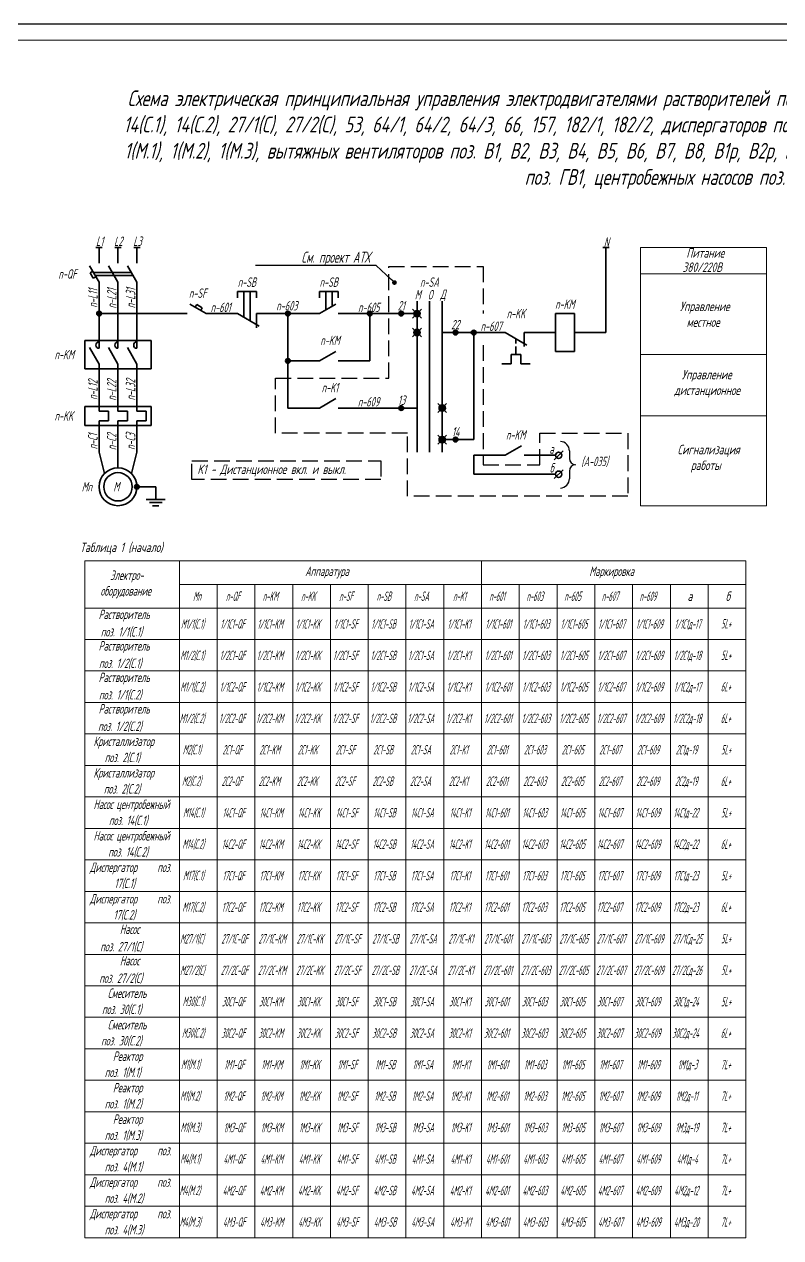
# Model space of a CAD drawing. Header units: millimetres. Extents: x -14296 to 10264, y -13087 to -5602.
# Drawn here: x -5206.6 to -4966.3, y -12878.1 to -12492.7 of the extents above; entities that cross this region are included whole.
import ezdxf
from ezdxf import colors
from ezdxf.entities.mleader import LeaderData, LeaderLine
from ezdxf.math import Vec2, Vec3

# ---------------------------------------------------------------- set-up
doc = ezdxf.new("R2010")
doc.units = ezdxf.units.MM
doc.linetypes.add('gost5', pattern=[7, 5, -2, 0])
for name, color, linetype, lineweight in [('Линия выноска', 137, 'Continuous', 25), ('Рамка толстая', 7, 'Continuous', 15), ('Рамка тонкая', 5, 'Continuous', 25), ('ТаБлица', 253, 'Continuous', 15), ('Текст_КИП', 7, 'Continuous', 25), ('Элемент эл. схем', 7, 'Continuous', 35)]:
    doc.layers.add(name, color=color, linetype=linetype, lineweight=lineweight)
doc.styles.add('gost shx', font='gost.shx', dxfattribs={"oblique": 15})
doc.styles.add('Simplex', font='simplex.shx', dxfattribs={"width": 0.7, "oblique": 15})

# ---------------------------------------------------------------- blocks, each defined once
blk = doc.blocks.new('A$C551E481E')
at = {"layer": 'Рамка толстая'}
blk.add_line((836, 589), (20, 589), dxfattribs=at)
at = {"layer": 'Рамка тонкая'}
blk.add_line((841, 594), (0, 594), dxfattribs=at)
blk = doc.blocks.new('_Dot')
at = {"color": 0, "linetype": 'ByBlock', "lineweight": -2}
blk.add_line((-0.5, 0), (-1, 0), dxfattribs=at)
at = {"color": 0, "linetype": 'ByBlock', "const_width": 0.5}
blk.add_lwpolyline([(-0.25, 0, 1), (0.25, 0, 1)], format="xyb", close=True, dxfattribs=at)

msp = doc.modelspace()

# ---------------------------------------------------------------- hatches: boundary and pattern name
at = {"layer": 'Элемент эл. схем'}
for points in [[(-5182.11445, -12584.64332, 1), (-5183.61445, -12584.64332, 1)], [(-5122.11445, -12584.64332, 1), (-5123.61445, -12584.64332, 1)], [(-5096.11445, -12584.64332, 1), (-5097.61445, -12584.64332, 1)], [(-5086.11445, -12584.64332, 1), (-5087.61445, -12584.64332, 1)], [(-5080.86445, -12584.64332, 1), (-5082.86445, -12584.64332, 1)], [(-5080.86445, -12590.64332, 1), (-5082.86445, -12590.64332, 1)], [(-5068.86445, -12590.64332, 1), (-5070.36445, -12590.64332, 1)], [(-5063.11445, -12590.64332, 1), (-5064.61445, -12590.64332, 1)], [(-5122.11445, -12599.64332, 1), (-5123.61445, -12599.64332, 1)], [(-5086.11445, -12614.64332, 1), (-5087.61445, -12614.64332, 1)], [(-5072.86445, -12614.64332, 1), (-5074.86445, -12614.64332, 1)], [(-5072.86445, -12624.64332, 1), (-5074.86445, -12624.64332, 1)], [(-5068.86445, -12624.64332, 1), (-5070.36445, -12624.64332, 1)], [(-5170.11445, -12639.64332, 1), (-5171.61445, -12639.64332, 1)]]:
    msp.add_hatch(color=256, dxfattribs=at).paths.add_polyline_path(points)

# ---------------------------------------------------------------- linework, layer by layer
at = {"layer": 'Рамка тонкая', "linetype": 'gost5'}
for p, q in [((-5090.86445, -12605.14332), (-5090.86445, -12569.64332)), ((-5090.86445, -12569.64332), (-5060.86445, -12569.64332)), ((-5060.86445, -12569.64332), (-5060.86445, -12584.64332)), ((-5060.86445, -12594.64332), (-5060.86445, -12632.64332)), ((-5126.86445, -12605.14332), (-5090.86445, -12605.14332)), ((-5126.86445, -12622.64332), (-5126.86445, -12605.14332)), ((-5084.86445, -12622.64332), (-5126.86445, -12622.64332)), ((-5084.86445, -12642.64332), (-5084.86445, -12622.64332)), ((-5042.86445, -12632.64332), (-5042.86445, -12622.64332)), ((-5042.86445, -12622.64332), (-5014.86445, -12622.64332)), ((-5014.86445, -12622.64332), (-5014.86445, -12642.64332)), ((-5153.35678, -12631.35374), (-5093.35678, -12631.35374)), ((-5153.35678, -12637.35374), (-5153.35678, -12631.35374)), ((-5093.35678, -12631.35374), (-5093.35678, -12637.35374)), ((-5060.86445, -12632.64332), (-5042.86445, -12632.64332)), ((-5093.35678, -12637.35374), (-5153.35678, -12637.35374)), ((-5014.86445, -12642.64332), (-5084.86445, -12642.64332))]:
    msp.add_line(p, q, dxfattribs=at)
at = {"layer": 'Рамка тонкая'}
for p, q in [((-5033.45023, -12628.22495), (-5033.45023, -12630.64347)), ((-5033.45023, -12634.64317), (-5033.45023, -12637.06168))]:
    msp.add_line(p, q, dxfattribs=at)
for centre, radius, start, end in [((-5036.45023, -12628.22495), 3, 0, 86.9860757), ((-5031.45023, -12630.64347), 2, 180, 269.2973614), ((-5031.45023, -12634.64317), 2, 90.7026386, 180), ((-5036.45023, -12637.06168), 3, 273.0139243, 0)]:
    msp.add_arc(centre, radius, start, end, dxfattribs=at)
at = {"layer": 'ТаБлица'}
for p, q in [((-5010.86445, -12563.64332), (-5010.86445, -12645.64332)), ((-5010.86445, -12563.64332), (-4970.86445, -12563.64332)), ((-4970.86445, -12563.64332), (-4970.86445, -12645.64332)), ((-5010.86445, -12572.04524), (-4970.86445, -12572.04524)), ((-5010.86445, -12597.64332), (-4970.86445, -12597.64332)), ((-5010.86445, -12617.14332), (-4970.86445, -12617.14332)), ((-4970.86445, -12645.64332), (-5010.86445, -12645.64332)), ((-5187.36445, -12663.14332), (-4977.36445, -12663.14332)), ((-5187.36445, -12663.14332), (-5187.36445, -12878.14332)), ((-5157.36445, -12663.14332), (-5157.36445, -12878.14332)), ((-5061.36445, -12663.14332), (-5061.36445, -12878.14332)), ((-4977.36445, -12663.14332), (-4977.36445, -12878.14332)), ((-5157.36445, -12670.64332), (-4977.36445, -12670.64332)), ((-5145.36445, -12670.64332), (-5145.36445, -12878.14332)), ((-5133.36445, -12670.64332), (-5133.36445, -12878.14332)), ((-5121.36445, -12670.64332), (-5121.36445, -12878.14332)), ((-5109.36445, -12670.64332), (-5109.36445, -12878.14332)), ((-5097.36445, -12670.64332), (-5097.36445, -12878.14332)), ((-5085.36445, -12670.64332), (-5085.36445, -12878.14332)), ((-5073.36445, -12670.64332), (-5073.36445, -12878.14332)), ((-5049.36445, -12670.64332), (-5049.36445, -12878.14332)), ((-5037.36445, -12670.64332), (-5037.36445, -12878.14332)), ((-5025.36445, -12670.64332), (-5025.36445, -12878.14332)), ((-5013.36445, -12670.64332), (-5013.36445, -12878.14332)), ((-5001.36445, -12670.64332), (-5001.36445, -12878.14332)), ((-4989.36445, -12670.64332), (-4989.36445, -12878.14332)), ((-5187.36445, -12678.14332), (-4977.36445, -12678.14332)), ((-5187.36445, -12688.14332), (-4977.36445, -12688.14332)), ((-5187.36445, -12698.14332), (-4977.36445, -12698.14332)), ((-5187.36445, -12708.14332), (-4977.36445, -12708.14332)), ((-5187.36445, -12718.14332), (-4977.36445, -12718.14332)), ((-5187.36445, -12728.14332), (-4977.36445, -12728.14332)), ((-5187.36445, -12738.14332), (-4977.36445, -12738.14332)), ((-5187.36445, -12748.14332), (-4977.36445, -12748.14332)), ((-5187.36445, -12758.14332), (-4977.36445, -12758.14332)), ((-5187.36445, -12768.14332), (-4977.36445, -12768.14332)), ((-5187.36445, -12778.14332), (-4977.36445, -12778.14332)), ((-5187.36445, -12788.14332), (-4977.36445, -12788.14332)), ((-5187.36445, -12798.14332), (-4977.36445, -12798.14332)), ((-5187.36445, -12808.14332), (-4977.36445, -12808.14332)), ((-5187.36445, -12818.14332), (-4977.36445, -12818.14332)), ((-5187.36445, -12828.14332), (-4977.36445, -12828.14332)), ((-5187.36445, -12838.14332), (-4977.36445, -12838.14332)), ((-5187.36445, -12848.14332), (-4977.36445, -12848.14332)), ((-5187.36445, -12858.14332), (-4977.36445, -12858.14332)), ((-5187.36445, -12868.14332), (-4977.36445, -12868.14332)), ((-5187.36445, -12878.14332), (-4977.36445, -12878.14332))]:
    msp.add_line(p, q, dxfattribs=at)
at = {"layer": 'Элемент эл. схем'}
for p, q in [((-5183.86445, -12563.64332), (-5181.86445, -12563.64332)), ((-5182.86445, -12563.64332), (-5182.86445, -12568.64332)), ((-5177.86445, -12563.64332), (-5175.86445, -12563.64332)), ((-5176.86445, -12563.64332), (-5176.86445, -12568.64332)), ((-5171.86445, -12563.64332), (-5169.86445, -12563.64332)), ((-5170.86445, -12563.64332), (-5170.86445, -12568.64332)), ((-5022.86445, -12563.64332), (-5020.86445, -12563.64332)), ((-5021.86445, -12590.64332), (-5021.86445, -12563.64332)), ((-5185.86445, -12569.44716), (-5182.86445, -12574.64332)), ((-5185.73047, -12571.67921), (-5184.86445, -12571.17921)), ((-5185.73047, -12571.67921), (-5184.73047, -12573.41127)), ((-5184.65312, -12571.54524), (-5172.65312, -12571.54524)), ((-5179.86445, -12569.44716), (-5176.86445, -12574.64332)), ((-5173.86445, -12569.44716), (-5170.86445, -12574.64332)), ((-5184.73047, -12573.41127), (-5183.86445, -12572.91127)), ((-5184.07577, -12572.54524), (-5172.07577, -12572.54524)), ((-5182.86445, -12574.64332), (-5182.86445, -12595.64332)), ((-5176.86445, -12574.64332), (-5176.86445, -12595.64332)), ((-5170.86445, -12574.64332), (-5170.86445, -12595.64332)), ((-5138.86445, -12579.64332), (-5138.86445, -12577.64332)), ((-5138.86445, -12577.64332), (-5132.86445, -12577.64332)), ((-5136.86445, -12585.79802), (-5136.86445, -12577.64332)), ((-5134.86445, -12586.95272), (-5134.86445, -12577.64332)), ((-5132.86445, -12577.64332), (-5132.86445, -12579.64332)), ((-5112.86445, -12579.64332), (-5112.86445, -12577.64332)), ((-5112.86445, -12577.64332), (-5106.86445, -12577.64332)), ((-5110.86445, -12583.48862), (-5110.86445, -12577.64332)), ((-5108.86445, -12582.33392), (-5108.86445, -12577.64332)), ((-5106.86445, -12577.64332), (-5106.86445, -12579.64332)), ((-5154.0606, -12581.64332), (-5148.86445, -12584.64332)), ((-5151.82855, -12581.77729), (-5152.32855, -12582.64332)), ((-5150.0965, -12582.77729), (-5151.82855, -12581.77729)), ((-5150.0965, -12582.77729), (-5150.5965, -12583.64332)), ((-5112.86445, -12584.64332), (-5107.66829, -12581.64332)), ((-5080.45023, -12583.2291), (-5083.27866, -12586.05753)), ((-5083.27866, -12583.2291), (-5080.45023, -12586.05753)), ((-5081.86445, -12580.64332), (-5081.86445, -12628.64332)), ((-5077.86445, -12580.64332), (-5077.86445, -12628.64332)), ((-5073.86445, -12580.64332), (-5073.86445, -12628.64332)), ((-5182.86445, -12584.64332), (-5154.86445, -12584.64332)), ((-5148.86445, -12584.64332), (-5138.86445, -12584.64332)), ((-5138.86445, -12584.64332), (-5131.99842, -12588.60742)), ((-5132.86445, -12584.64332), (-5112.86445, -12584.64332)), ((-5132.86445, -12584.64332), (-5132.86445, -12589.10742)), ((-5122.86445, -12584.64332), (-5122.86445, -12614.64332)), ((-5106.86445, -12584.64332), (-5081.86445, -12584.64332)), ((-5096.86445, -12599.64332), (-5096.86445, -12584.64332)), ((-5037.86445, -12596.64332), (-5037.86445, -12584.64332)), ((-5037.86445, -12584.64332), (-5031.86445, -12584.64332)), ((-5031.86445, -12584.64332), (-5031.86445, -12596.64332)), ((-5080.45023, -12589.2291), (-5083.27866, -12592.05753)), ((-5083.27866, -12589.2291), (-5080.45023, -12592.05753)), ((-5073.86445, -12590.64332), (-5053.86445, -12590.64332)), ((-5063.86445, -12590.64332), (-5063.86445, -12624.64332)), ((-5053.86445, -12590.64332), (-5046.99842, -12594.60742)), ((-5047.86445, -12590.64332), (-5047.86445, -12595.10742)), ((-5047.86445, -12590.64332), (-5037.86445, -12590.64332)), ((-5031.86445, -12590.64332), (-5021.86445, -12590.64332)), ((-5166.36445, -12593.14332), (-5187.36445, -12593.14332)), ((-5187.36445, -12593.14332), (-5187.36445, -12602.14332)), ((-5166.36445, -12593.14332), (-5166.36445, -12602.14332)), ((-5185.86445, -12595.44716), (-5182.86445, -12600.64332)), ((-5179.86445, -12595.44716), (-5176.86445, -12600.64332)), ((-5173.86445, -12595.44716), (-5170.86445, -12600.64332)), ((-5112.86445, -12599.64332), (-5107.66829, -12596.64332)), ((-5051.93143, -12600.62537), (-5051.93143, -12597.62537)), ((-5051.93143, -12597.62537), (-5048.93143, -12597.62537)), ((-5048.93143, -12597.62537), (-5048.93143, -12600.62537)), ((-5031.86445, -12596.64332), (-5037.86445, -12596.64332)), ((-5187.36445, -12602.14332), (-5166.36445, -12602.14332)), ((-5182.86445, -12600.64332), (-5182.86445, -12615.64332)), ((-5176.86445, -12600.64332), (-5176.86445, -12615.64332)), ((-5170.86445, -12600.64332), (-5170.86445, -12615.64332)), ((-5122.86445, -12599.64332), (-5112.86445, -12599.64332)), ((-5106.86445, -12599.64332), (-5096.86445, -12599.64332)), ((-5054.93143, -12600.62537), (-5051.93143, -12600.62537)), ((-5048.93143, -12600.62537), (-5045.93143, -12600.62537)), ((-5166.36445, -12614.14332), (-5187.36445, -12614.14332)), ((-5187.36445, -12614.14332), (-5187.36445, -12620.14332)), ((-5166.36445, -12614.14332), (-5166.36445, -12620.14332)), ((-5112.86445, -12614.64332), (-5107.66829, -12611.64332)), ((-5072.45023, -12613.2291), (-5075.27866, -12616.05753)), ((-5075.27866, -12613.2291), (-5072.45023, -12616.05753)), ((-5182.86445, -12615.64332), (-5179.86445, -12615.64332)), ((-5179.86445, -12615.64332), (-5179.86445, -12618.64332)), ((-5176.86445, -12615.64332), (-5173.86445, -12615.64332)), ((-5173.86445, -12615.64332), (-5173.86445, -12618.64332)), ((-5170.86445, -12615.64332), (-5167.86445, -12615.64332)), ((-5167.86445, -12615.64332), (-5167.86445, -12618.64332)), ((-5122.86445, -12614.64332), (-5112.86445, -12614.64332)), ((-5106.86445, -12614.64332), (-5081.86445, -12614.64332)), ((-5187.36445, -12620.14332), (-5166.36445, -12620.14332)), ((-5179.86445, -12618.64332), (-5182.86445, -12618.64332)), ((-5182.86445, -12618.64332), (-5182.86445, -12628.64332)), ((-5173.86445, -12618.64332), (-5176.86445, -12618.64332)), ((-5176.86445, -12618.64332), (-5176.86445, -12633.64332)), ((-5167.86445, -12618.64332), (-5170.86445, -12618.64332)), ((-5170.86445, -12618.64332), (-5170.86445, -12628.64332)), ((-5072.45023, -12623.2291), (-5075.27866, -12626.05753)), ((-5075.27866, -12623.2291), (-5072.45023, -12626.05753)), ((-5073.86445, -12624.64332), (-5063.86445, -12624.64332)), ((-5182.86445, -12628.64332), (-5181.10709, -12635.40068)), ((-5172.62181, -12635.40068), (-5170.86445, -12628.64332)), ((-5063.86445, -12629.64332), (-5053.86445, -12629.64332)), ((-5063.86445, -12629.64332), (-5063.86445, -12635.64332)), ((-5053.86445, -12629.64332), (-5048.66829, -12626.64332)), ((-5047.86445, -12629.64332), (-5037.86445, -12629.64332)), ((-5035.45023, -12628.2291), (-5038.27866, -12631.05753)), ((-5063.86445, -12635.64332), (-5037.86445, -12635.64332)), ((-5035.45023, -12634.2291), (-5038.27866, -12637.05753)), ((-5170.86445, -12639.64332), (-5164.86445, -12639.64332)), ((-5164.86445, -12639.64332), (-5164.86445, -12643.64332)), ((-5167.86445, -12643.64332), (-5161.86445, -12643.64332)), ((-5162.86445, -12644.64332), (-5166.86445, -12644.64332)), ((-5163.86445, -12645.64332), (-5165.86445, -12645.64332))]:
    msp.add_line(p, q, dxfattribs=at)
at = {"layer": 'Элемент эл. схем', "linetype": 'gost5', "ltscale": 0.5}
msp.add_line((-5050.43143, -12597.62537), (-5050.43143, -12592.62537), dxfattribs=at)
at = {"layer": 'Элемент эл. схем'}
for centre, radius in [((-5182.86445, -12584.64332), 0.75), ((-5122.86445, -12584.64332), 0.75), ((-5096.86445, -12584.64332), 0.75), ((-5086.86445, -12584.64332), 0.75), ((-5081.86445, -12584.64332), 1), ((-5081.86445, -12590.64332), 1), ((-5069.61445, -12590.64332), 0.75), ((-5063.86445, -12590.64332), 0.75), ((-5122.86445, -12599.64332), 0.75), ((-5086.86445, -12614.64332), 0.75), ((-5073.86445, -12614.64332), 1), ((-5073.86445, -12624.64332), 1), ((-5069.61445, -12624.64332), 0.75), ((-5036.86445, -12629.64332), 1), ((-5176.86445, -12639.64332), 6), ((-5176.86445, -12639.64332), 4.5), ((-5036.86445, -12635.64332), 1), ((-5170.86445, -12639.64332), 0.75)]:
    msp.add_circle(centre, radius, dxfattribs=at)
for centre in [(-5182.86445, -12594.64332), (-5176.86445, -12594.64332), (-5170.86445, -12594.64332)]:
    msp.add_arc(centre, 1, 90, 270, dxfattribs=at)

# ---------------------------------------------------------------- block references
msp.add_blockref('A$C551E481E', (-5244.71622, -13086.74065))

# ---------------------------------------------------------------- texts
at = {"layer": 'Текст_КИП', "color": 3, "style": 'Simplex', "oblique": 15}
for s, width, p in [('L1', 0.6, (-5183.85016, -12563.14332)), ('L2', 0.6, (-5178.1073, -12563.14332)), ('L3', 0.6, (-5172.02159, -12563.14332)), ('N', 0.6, (-5022.51445, -12563.39332)), ('Питание', 0.7, (-4996.3073, -12566.86214)), ('n-QF', 0.6, (-5195.80351, -12573.54524)), ('380/220В', 0.7, (-4997.55016, -12571.39785)), ('n-SB', 0.6, (-5138.82159, -12576.14332)), ('n-SB', 0.6, (-5112.82159, -12576.14332)), ('n-SA', 0.6, (-5080.9073, -12576.14332)), ('n-SF', 0.6, (-5154.33395, -12579.64332)), ('М', 0.6, (-5082.59302, -12580.14332)), ('О', 0.6, (-5078.42159, -12580.14332)), ('Д', 0.6, (-5074.5073, -12579.9826)), ('n-601', 0.6, (-5147.42159, -12584.14332)), ('n-603', 0.6, (-5126.59302, -12583.64332)), ('n-605', 0.6, (-5100.59302, -12584.14332)), ('21', 0.6, (-5088.02159, -12583.64332)), ('n-KK', 0.6, (-5053.38858, -12586.12537)), ('n-KM', 0.6, (-5037.99302, -12583.14332)), ('Управление', 0.7, (-4998.36445, -12583.84428)), ('22', 0.6, (-5071.02873, -12589.64332)), ('n-607', 0.6, (-5061.67873, -12590.14332)), ('местное', 0.7, (-4996.22159, -12588.84428)), ('n-KM', 0.6, (-5112.59109, -12594.64332)), ('n-KM', 0.6, (-5197.03361, -12599.14332)), ('Управление', 0.7, (-4997.72287, -12605.48388)), ('n-K1', 0.6, (-5112.16252, -12609.64332)), ('дистанционное', 0.7, (-5000.12287, -12610.48388)), ('n-609', 0.6, (-5100.67873, -12614.14332)), ('13', 0.6, (-5087.93588, -12613.64332)), ('n-KK', 0.6, (-5197.02434, -12618.64332)), ('14', 0.6, (-5070.77159, -12623.64332)), ('n-KM', 0.6, (-5053.59109, -12624.64332)), ('а', 0.6, (-5039.81255, -12629.14332)), ('Сигнализация', 0.7, (-4999.09429, -12629.32316)), ('K1 - Дистанционное вкл. и выкл.', 0.7, (-5151.6373, -12635.58588)), ('б', 0.6, (-5039.70557, -12635.12537)), ('(А-035)', 0.6, (-5029.67815, -12633.08718)), ('работы', 0.7, (-4994.89429, -12634.32316)), ('Mn', 0.6, (-5188.40501, -12641.14332)), ('М', 0.6, (-5178.35517, -12641.06716)), ('Таблица 1 (начало)', 0.7, (-5188.92159, -12660.37546)), ('Электро-', 0.6, (-5179.35552, -12669.21474)), ('Аппаратура', 0.6, (-5117.39432, -12667.96474)), ('Маркировка', 0.6, (-5027.14302, -12667.96474)), ('оборудование', 0.6, (-5182.44123, -12674.21474)), ('Мn', 0.4, (-5153.05195, -12675.89332)), ('n-QF', 0.4, (-5142.5948, -12675.89332)), ('n-KM', 0.4, (-5130.88409, -12675.89332)), ('n-KK', 0.4, (-5118.69123, -12675.89332)), ('n-SF', 0.4, (-5106.5948, -12675.89332)), ('n-SB', 0.4, (-5094.69123, -12675.89332)), ('n-SA', 0.4, (-5082.78766, -12675.89332)), ('n-K1', 0.4, (-5070.40195, -12675.89332)), ('n-601', 0.4, (-5058.92159, -12675.89332)), ('n-603', 0.4, (-5047.09302, -12675.89332)), ('n-605', 0.4, (-5035.09302, -12675.89332)), ('n-607', 0.4, (-5023.17873, -12675.89332)), ('n-609', 0.4, (-5011.17873, -12675.89332)), ('а', 0.7, (-4995.94302, -12675.89332)), ('б', 0.7, (-4983.83588, -12675.89332)), ('Растворитель', 0.6, (-5183.0198, -12681.66117)), ('М1/1(С.1)', 0.4, (-5156.87695, -12684.69689)), ('1/1С1-QF', 0.4, (-5144.35195, -12684.69689)), ('1/1С1-KM', 0.4, (-5132.57695, -12684.69689)), ('1/1С1-KK', 0.4, (-5120.42695, -12684.69689)), ('1/1С1-SF', 0.4, (-5108.35195, -12684.69689)), ('1/1С1-SB', 0.4, (-5096.42695, -12684.69689)), ('1/1С1-SA', 0.4, (-5084.50195, -12684.69689)), ('1/1С1-K1', 0.4, (-5072.20195, -12684.69689)), ('1/1С1-601', 0.4, (-5060.15373, -12684.69689)), ('1/1С1-603', 0.4, (-5048.2823, -12684.69689)), ('1/1С1-605', 0.4, (-5036.2823, -12684.69689)), ('1/1С1-607', 0.4, (-5024.34659, -12684.69689)), ('1/1С1-609', 0.4, (-5012.34659, -12684.69689)), ('поз. 1/1(С.1)', 0.6, (-5182.3448, -12687.19689)), ('Растворитель', 0.6, (-5183.0198, -12691.66117)), ('поз. 1/2(С.1)', 0.6, (-5182.914, -12697.19689)), ('М1/2(С.1)', 0.4, (-5157.10195, -12694.69689)), ('1/2С1-QF', 0.4, (-5144.57695, -12694.69689)), ('1/2С1-KM', 0.4, (-5132.80195, -12694.69689)), ('1/2С1-KK', 0.4, (-5120.65195, -12694.69689)), ('1/2С1-SF', 0.4, (-5108.57695, -12694.69689)), ('1/2С1-SB', 0.4, (-5096.65195, -12694.69689)), ('1/2С1-SA', 0.4, (-5084.72695, -12694.69689)), ('1/2С1-K1', 0.4, (-5072.42695, -12694.69689)), ('1/2С1-601', 0.4, (-5060.34659, -12694.69689)), ('1/2С1-603', 0.4, (-5048.47516, -12694.69689)), ('1/2С1-605', 0.4, (-5036.47516, -12694.69689)), ('1/2С1-607', 0.4, (-5024.53945, -12694.69689)), ('1/2С1-609', 0.4, (-5012.53945, -12694.69689)), ('Растворитель', 0.6, (-5183.0198, -12701.66117)), ('М1/1(С.2)', 0.4, (-5157.10195, -12704.69689)), ('1/1С2-QF', 0.4, (-5144.57695, -12704.69689)), ('1/1С2-KM', 0.4, (-5132.80195, -12704.69689)), ('1/1С2-KK', 0.4, (-5120.65195, -12704.69689)), ('1/1С2-SF', 0.4, (-5108.57695, -12704.69689)), ('1/1С2-SB', 0.4, (-5096.65195, -12704.69689)), ('1/1С2-SA', 0.4, (-5084.72695, -12704.69689)), ('1/1С2-K1', 0.4, (-5072.42695, -12704.69689)), ('1/1С2-601', 0.4, (-5060.34659, -12704.69689)), ('1/1С2-603', 0.4, (-5048.47516, -12704.69689)), ('1/1С2-605', 0.4, (-5036.47516, -12704.69689)), ('1/1С2-607', 0.4, (-5024.53945, -12704.69689)), ('1/1С2-609', 0.4, (-5012.53945, -12704.69689)), ('поз. 1/1(С.2)', 0.6, (-5182.914, -12707.19689)), ('Растворитель', 0.6, (-5183.0198, -12711.66117)), ('поз. 1/2(С.2)', 0.6, (-5183.20329, -12717.19689)), ('М1/2(С.2)', 0.4, (-5157.32695, -12714.69689)), ('1/2С2-QF', 0.4, (-5144.80195, -12714.69689)), ('1/2С2-KM', 0.4, (-5133.02695, -12714.69689)), ('1/2С2-KK', 0.4, (-5120.87695, -12714.69689)), ('1/2С2-SF', 0.4, (-5108.80195, -12714.69689)), ('1/2С2-SB', 0.4, (-5096.87695, -12714.69689)), ('1/2С2-SA', 0.4, (-5084.95195, -12714.69689)), ('1/2С2-K1', 0.4, (-5072.65195, -12714.69689)), ('1/2С2-601', 0.4, (-5060.53945, -12714.69689)), ('1/2С2-603', 0.4, (-5048.66802, -12714.69689)), ('1/2С2-605', 0.4, (-5036.66802, -12714.69689)), ('1/2С2-607', 0.4, (-5024.7323, -12714.69689)), ('1/2С2-609', 0.4, (-5012.7323, -12714.69689)), ('Кристаллизатор', 0.6, (-5184.65909, -12721.9826)), ('М2(С.1)', 0.4, (-5156.29302, -12724.58974)), ('2С1-QF', 0.4, (-5143.69302, -12724.64332)), ('2С1-KM', 0.4, (-5131.95016, -12724.64332)), ('2С1-KK', 0.4, (-5119.77873, -12724.64332)), ('2С1-SF', 0.4, (-5107.69302, -12724.64332)), ('2С1-SB', 0.4, (-5095.77873, -12724.64332)), ('2С1-SA', 0.4, (-5083.86445, -12724.64332)), ('2С1-K1', 0.4, (-5071.52159, -12724.64332)), ('2С1-601', 0.4, (-5059.75195, -12724.64332)), ('2С1-603', 0.4, (-5047.90195, -12724.64332)), ('2С1-605', 0.4, (-5035.90195, -12724.64332)), ('2С1-607', 0.4, (-5023.97695, -12724.64332)), ('2С1-609', 0.4, (-5011.97695, -12724.64332)), ('поз. 2(С.1)', 0.6, (-5181.08186, -12727.08974)), ('Кристаллизатор', 0.6, (-5184.65909, -12731.9826)), ('М2(С.2)', 0.4, (-5156.55016, -12734.58974)), ('2С2-QF', 0.4, (-5143.95016, -12734.64332)), ('2С2-KM', 0.4, (-5132.2073, -12734.64332)), ('2С2-KK', 0.4, (-5120.03588, -12734.64332)), ('2С2-SF', 0.4, (-5107.95016, -12734.64332)), ('2С2-SB', 0.4, (-5096.03588, -12734.64332)), ('2С2-SA', 0.4, (-5084.12159, -12734.64332)), ('2С2-K1', 0.4, (-5071.77873, -12734.64332)), ('2С2-601', 0.4, (-5059.97695, -12734.64332)), ('2С2-603', 0.4, (-5048.12695, -12734.64332)), ('2С2-605', 0.4, (-5036.12695, -12734.64332)), ('2С2-607', 0.4, (-5024.20195, -12734.64332)), ('2С2-609', 0.4, (-5012.20195, -12734.64332)), ('поз. 2(С.2)', 0.6, (-5181.37114, -12737.08974)), ('Насос центробежный', 0.5, (-5184.62695, -12741.9826)), ('М14(С.1)', 0.4, (-5156.20195, -12744.58974)), ('поз. 14(С.1)', 0.6, (-5179.75572, -12747.08974)), ('14С1-QF', 0.4, (-5143.67695, -12744.64332)), ('14С1-KM', 0.4, (-5131.90195, -12744.64332)), ('14С1-KK', 0.4, (-5119.75195, -12744.64332)), ('14С1-SF', 0.4, (-5107.67695, -12744.64332)), ('14С1-SB', 0.4, (-5095.75195, -12744.64332)), ('14С1-SA', 0.4, (-5083.82695, -12744.64332)), ('14С1-K1', 0.4, (-5071.52695, -12744.64332)), ('14С1-601', 0.4, (-5060.27695, -12744.64332)), ('14С1-603', 0.4, (-5048.42695, -12744.64332)), ('14С1-605', 0.4, (-5036.42695, -12744.64332)), ('14С1-607', 0.4, (-5024.50195, -12744.64332)), ('14С1-609', 0.4, (-5012.50195, -12744.64332)), ('Насос центробежный', 0.5, (-5184.62695, -12751.9826)), ('М14(С.2)', 0.4, (-5156.42695, -12754.58974)), ('14С2-QF', 0.4, (-5143.90195, -12754.64332)), ('14С2-KM', 0.4, (-5132.12695, -12754.64332)), ('14С2-KK', 0.4, (-5119.97695, -12754.64332)), ('14С2-SF', 0.4, (-5107.90195, -12754.64332)), ('14С2-SB', 0.4, (-5095.97695, -12754.64332)), ('14С2-SA', 0.4, (-5084.05195, -12754.64332)), ('14С2-K1', 0.4, (-5071.75195, -12754.64332)), ('14С2-601', 0.4, (-5060.50195, -12754.64332)), ('14С2-603', 0.4, (-5048.65195, -12754.64332)), ('14С2-605', 0.4, (-5036.65195, -12754.64332)), ('14С2-607', 0.4, (-5024.72695, -12754.64332)), ('14С2-609', 0.4, (-5012.72695, -12754.64332)), ('поз. 14(С.2)', 0.6, (-5179.98072, -12757.08974)), ('Диспергатор ', 0.6, (-5185.79213, -12761.9826)), ('поз.', 0.6, (-5164.38498, -12761.9826)), ('17(С.1)', 0.6, (-5177.99395, -12767.08974)), ('М17(С.1)', 0.4, (-5156.20195, -12764.58974)), ('17С1-QF', 0.4, (-5143.67695, -12764.64332)), ('17С1-KM', 0.4, (-5131.90195, -12764.64332)), ('17С1-KK', 0.4, (-5119.75195, -12764.64332)), ('17С1-SF', 0.4, (-5107.67695, -12764.64332)), ('17С1-SB', 0.4, (-5095.75195, -12764.64332)), ('17С1-SA', 0.4, (-5083.82695, -12764.64332)), ('17С1-K1', 0.4, (-5071.52695, -12764.64332)), ('17С1-601', 0.4, (-5060.27695, -12764.64332)), ('17С1-603', 0.4, (-5048.42695, -12764.64332)), ('17С1-605', 0.4, (-5036.42695, -12764.64332)), ('17С1-607', 0.4, (-5024.50195, -12764.64332)), ('17С1-609', 0.4, (-5012.50195, -12764.64332)), ('Диспергатор ', 0.6, (-5185.79213, -12771.9826)), ('поз.', 0.6, (-5164.38498, -12771.9826)), ('М17(С.2)', 0.4, (-5156.42695, -12774.58974)), ('17С2-QF', 0.4, (-5143.90195, -12774.64332)), ('17С2-KM', 0.4, (-5132.12695, -12774.64332)), ('17С2-KK', 0.4, (-5119.97695, -12774.64332)), ('17С2-SF', 0.4, (-5107.90195, -12774.64332)), ('17С2-SB', 0.4, (-5095.97695, -12774.64332)), ('17С2-SA', 0.4, (-5084.05195, -12774.64332)), ('17С2-K1', 0.4, (-5071.75195, -12774.64332)), ('17С2-601', 0.4, (-5060.50195, -12774.64332)), ('17С2-603', 0.4, (-5048.65195, -12774.64332)), ('17С2-605', 0.4, (-5036.65195, -12774.64332)), ('17С2-607', 0.4, (-5024.72695, -12774.64332)), ('17С2-609', 0.4, (-5012.72695, -12774.64332)), ('17(С.2)', 0.6, (-5178.28323, -12777.08974)), ('Насос', 0.6, (-5176.2698, -12781.66117)), ('М27/1(С)', 0.4, (-5157.14705, -12784.69689)), ('27/1С-QF', 0.4, (-5144.02516, -12784.69689)), ('27/1С-KM', 0.4, (-5132.21802, -12784.69689)), ('27/1С-KK', 0.4, (-5120.08945, -12784.69689)), ('27/1С-SF', 0.4, (-5108.02516, -12784.69689)), ('27/1С-SB', 0.4, (-5096.08945, -12784.69689)), ('27/1С-SA', 0.4, (-5084.15373, -12784.69689)), ('27/1С-K1', 0.4, (-5071.89659, -12784.69689)), ('27/1С-601', 0.4, (-5060.53945, -12784.69689)), ('27/1С-603', 0.4, (-5048.66802, -12784.69689)), ('27/1С-605', 0.4, (-5036.66802, -12784.69689)), ('27/1С-607', 0.4, (-5024.7323, -12784.69689)), ('27/1С-609', 0.4, (-5012.7323, -12784.69689)), ('поз. 27/1(С)', 0.6, (-5182.52829, -12787.19689)), ('Насос', 0.6, (-5176.2698, -12791.66117)), ('М27/2(С)', 0.4, (-5157.15636, -12794.69689)), ('поз. 27/2(С)', 0.6, (-5182.81757, -12797.19689)), ('27/2С-QF', 0.4, (-5144.21802, -12794.69689)), ('27/2С-KM', 0.4, (-5132.41088, -12794.69689)), ('27/2С-KK', 0.4, (-5120.2823, -12794.69689)), ('27/2С-SF', 0.4, (-5108.21802, -12794.69689)), ('27/2С-SB', 0.4, (-5096.2823, -12794.69689)), ('27/2С-SA', 0.4, (-5084.34659, -12794.69689)), ('27/2С-K1', 0.4, (-5072.08945, -12794.69689)), ('27/2С-601', 0.4, (-5060.7323, -12794.69689)), ('27/2С-603', 0.4, (-5048.86088, -12794.69689)), ('27/2С-605', 0.4, (-5036.86088, -12794.69689)), ('27/2С-607', 0.4, (-5024.92516, -12794.69689)), ('27/2С-609', 0.4, (-5012.92516, -12794.69689)), ('Смеситель', 0.6, (-5180.12695, -12801.9826)), ('М30(С.1)', 0.4, (-5156.35195, -12804.58974)), ('30С1-QF', 0.4, (-5143.82695, -12804.64332)), ('30С1-KM', 0.4, (-5132.05195, -12804.64332)), ('30С1-KK', 0.4, (-5119.90195, -12804.64332)), ('30С1-SF', 0.4, (-5107.82695, -12804.64332)), ('30С1-SB', 0.4, (-5095.90195, -12804.64332)), ('30С1-SA', 0.4, (-5083.97695, -12804.64332)), ('30С1-K1', 0.4, (-5071.67695, -12804.64332)), ('30С1-601', 0.4, (-5060.42695, -12804.64332)), ('30С1-603', 0.4, (-5048.57695, -12804.64332)), ('30С1-605', 0.4, (-5036.57695, -12804.64332)), ('30С1-607', 0.4, (-5024.65195, -12804.64332)), ('30С1-609', 0.4, (-5012.65195, -12804.64332)), ('поз. 30(С.1)', 0.6, (-5181.94971, -12807.08974)), ('Смеситель', 0.6, (-5180.12695, -12811.9826)), ('поз. 30(С.2)', 0.6, (-5182.239, -12817.08974)), ('М30(С.2)', 0.4, (-5156.57695, -12814.58974)), ('30С2-QF', 0.4, (-5144.05195, -12814.64332)), ('30С2-KM', 0.4, (-5132.27695, -12814.64332)), ('30С2-KK', 0.4, (-5120.12695, -12814.64332)), ('30С2-SF', 0.4, (-5108.05195, -12814.64332)), ('30С2-SB', 0.4, (-5096.12695, -12814.64332)), ('30С2-SA', 0.4, (-5084.20195, -12814.64332)), ('30С2-K1', 0.4, (-5071.90195, -12814.64332)), ('30С2-601', 0.4, (-5060.65195, -12814.64332)), ('30С2-603', 0.4, (-5048.80195, -12814.64332)), ('30С2-605', 0.4, (-5036.80195, -12814.64332)), ('30С2-607', 0.4, (-5024.87695, -12814.64332)), ('30С2-609', 0.4, (-5012.87695, -12814.64332)), ('Реактор', 0.6, (-5178.48766, -12821.9826)), ('М1(М.1)', 0.4, (-5156.85004, -12824.58974)), ('1М1-QF', 0.4, (-5143.15195, -12824.64332)), ('1М1-KM', 0.4, (-5131.37695, -12824.64332)), ('1М1-KK', 0.4, (-5119.22695, -12824.64332)), ('1М1-SF', 0.4, (-5107.15195, -12824.64332)), ('1М1-SB', 0.4, (-5095.22695, -12824.64332)), ('1М1-SA', 0.4, (-5083.30195, -12824.64332)), ('1М1-K1', 0.4, (-5071.00195, -12824.64332)), ('1М1-601', 0.4, (-5059.75195, -12824.64332)), ('1М1-603', 0.4, (-5047.90195, -12824.64332)), ('1М1-605', 0.4, (-5035.90195, -12824.64332)), ('1М1-607', 0.4, (-5023.97695, -12824.64332)), ('1М1-609', 0.4, (-5011.97695, -12824.64332)), ('поз. 1(М.1)', 0.6, (-5181.08186, -12827.08974)), ('Реактор', 0.6, (-5178.48766, -12831.9826)), ('поз. 1(М.2)', 0.6, (-5181.08186, -12837.08974)), ('М1(М.2)', 0.4, (-5157.10718, -12834.58974)), ('1М2-QF', 0.4, (-5143.37695, -12834.64332)), ('1М2-KM', 0.4, (-5131.60195, -12834.64332)), ('1М2-KK', 0.4, (-5119.45195, -12834.64332)), ('1М2-SF', 0.4, (-5107.37695, -12834.64332)), ('1М2-SB', 0.4, (-5095.45195, -12834.64332)), ('1М2-SA', 0.4, (-5083.52695, -12834.64332)), ('1М2-K1', 0.4, (-5071.22695, -12834.64332)), ('1М2-601', 0.4, (-5059.97695, -12834.64332)), ('1М2-603', 0.4, (-5048.12695, -12834.64332)), ('1М2-605', 0.4, (-5036.12695, -12834.64332)), ('1М2-607', 0.4, (-5024.20195, -12834.64332)), ('1М2-609', 0.4, (-5012.20195, -12834.64332)), ('Реактор', 0.6, (-5178.48766, -12841.9826)), ('М1(М.3)', 0.4, (-5157.02147, -12844.58974)), ('поз. 1(М.3)', 0.6, (-5181.08186, -12847.08974)), ('1М3-QF', 0.4, (-5143.30195, -12844.64332)), ('1М3-KM', 0.4, (-5131.52695, -12844.64332)), ('1М3-KK', 0.4, (-5119.37695, -12844.64332)), ('1М3-SF', 0.4, (-5107.30195, -12844.64332)), ('1М3-SB', 0.4, (-5095.37695, -12844.64332)), ('1М3-SA', 0.4, (-5083.45195, -12844.64332)), ('1М3-K1', 0.4, (-5071.15195, -12844.64332)), ('1М3-601', 0.4, (-5059.90195, -12844.64332)), ('1М3-603', 0.4, (-5048.05195, -12844.64332)), ('1М3-605', 0.4, (-5036.05195, -12844.64332)), ('1М3-607', 0.4, (-5024.12695, -12844.64332)), ('1М3-609', 0.4, (-5012.12695, -12844.64332)), ('Диспергатор ', 0.6, (-5185.79213, -12851.9826)), ('поз.', 0.6, (-5164.38498, -12851.9826)), ('М4(М.1)', 0.4, (-5157.10718, -12854.58974)), ('4М1-QF', 0.4, (-5143.37695, -12854.64332)), ('4М1-KM', 0.4, (-5131.60195, -12854.64332)), ('4М1-KK', 0.4, (-5119.45195, -12854.64332)), ('4М1-SF', 0.4, (-5107.37695, -12854.64332)), ('4М1-SB', 0.4, (-5095.45195, -12854.64332)), ('4М1-SA', 0.4, (-5083.52695, -12854.64332)), ('4М1-K1', 0.4, (-5071.22695, -12854.64332)), ('4М1-601', 0.4, (-5059.97695, -12854.64332)), ('4М1-603', 0.4, (-5048.12695, -12854.64332)), ('4М1-605', 0.4, (-5036.12695, -12854.64332)), ('4М1-607', 0.4, (-5024.20195, -12854.64332)), ('4М1-609', 0.4, (-5012.20195, -12854.64332)), ('поз. 4(М.1)', 0.6, (-5181.08186, -12857.08974)), ('Диспергатор ', 0.6, (-5185.79213, -12861.9826)), ('поз.', 0.6, (-5164.38498, -12861.9826)), ('поз. 4(М.2)', 0.6, (-5181.08186, -12867.08974)), ('М4(М.2)', 0.4, (-5157.36432, -12864.58974)), ('4М2-QF', 0.4, (-5143.60195, -12864.64332)), ('4М2-KM', 0.4, (-5131.82695, -12864.64332)), ('4М2-KK', 0.4, (-5119.67695, -12864.64332)), ('4М2-SF', 0.4, (-5107.60195, -12864.64332)), ('4М2-SB', 0.4, (-5095.67695, -12864.64332)), ('4М2-SA', 0.4, (-5083.75195, -12864.64332)), ('4М2-K1', 0.4, (-5071.45195, -12864.64332)), ('4М2-601', 0.4, (-5060.20195, -12864.64332)), ('4М2-603', 0.4, (-5048.35195, -12864.64332)), ('4М2-605', 0.4, (-5036.35195, -12864.64332)), ('4М2-607', 0.4, (-5024.42695, -12864.64332)), ('4М2-609', 0.4, (-5012.42695, -12864.64332)), ('Диспергатор ', 0.6, (-5185.79213, -12871.9826)), ('поз.', 0.6, (-5164.38498, -12871.9826)), ('М4(М.3)', 0.4, (-5157.27861, -12874.58974)), ('4М3-QF', 0.4, (-5143.52695, -12874.64332)), ('4М3-KM', 0.4, (-5131.75195, -12874.64332)), ('4М3-KK', 0.4, (-5119.60195, -12874.64332)), ('4М3-SF', 0.4, (-5107.52695, -12874.64332)), ('4М3-SB', 0.4, (-5095.60195, -12874.64332)), ('4М3-SA', 0.4, (-5083.67695, -12874.64332)), ('4М3-K1', 0.4, (-5071.37695, -12874.64332)), ('4М3-601', 0.4, (-5060.12695, -12874.64332)), ('4М3-603', 0.4, (-5048.27695, -12874.64332)), ('4М3-605', 0.4, (-5036.27695, -12874.64332)), ('4М3-607', 0.4, (-5024.35195, -12874.64332)), ('4М3-609', 0.4, (-5012.35195, -12874.64332)), ('поз. 4(М.3)', 0.6, (-5181.08186, -12877.08974))]:
    msp.add_text(s, height=3, dxfattribs=dict(at, width=width)).set_placement(p)
at = {"layer": 'Текст_КИП', "color": 3, "style": 'Simplex', "oblique": 15, "width": 0.6}
for s, p in [('n-L11', (-5183.36445, -12582.77189)), ('n-L21', (-5177.36445, -12583.02903)), ('n-L31', (-5171.36445, -12582.94332)), ('n-L12', (-5183.36445, -12612.04584)), ('n-L22', (-5177.36445, -12612.30298)), ('n-L32', (-5171.36445, -12612.21727)), ('n-С1', (-5183.36445, -12627.74749)), ('n-С2', (-5177.36445, -12628.00463)), ('n-С3', (-5171.36445, -12627.91892))]:
    msp.add_text(s, height=3, rotation=90, dxfattribs=at).set_placement(p)
at = {"layer": 'Текст_КИП', "color": 4, "style": 'Simplex', "oblique": 15, "width": 0.4}
for s, p in [('1/1С1д-17', (-5000.08945, -12684.69689)), ('5L+', (-4985.29302, -12684.64332)), ('1/2С1д-18', (-5000.31445, -12694.69689)), ('5L+', (-4985.29302, -12694.64332)), ('1/1С2д-17', (-5000.2823, -12704.69689)), ('6L+', (-4985.37873, -12704.64332)), ('1/2С2д-18', (-5000.5073, -12714.69689)), ('6L+', (-4985.37873, -12714.64332)), ('2С1д-19', (-4999.67695, -12724.64332)), ('5L+', (-4985.29302, -12724.64332)), ('2С2д-19', (-4999.90195, -12734.64332)), ('6L+', (-4985.37873, -12734.64332)), ('14С1д-22', (-5000.42695, -12744.64332)), ('5L+', (-4985.29302, -12744.64332)), ('14С2д-22', (-5000.65195, -12754.64332)), ('6L+', (-4985.37873, -12754.64332)), ('17С1д-23', (-5000.35195, -12764.64332)), ('5L+', (-4985.29302, -12764.64332)), ('17С2д-23', (-5000.57695, -12774.64332)), ('6L+', (-4985.37873, -12774.64332)), ('27/1Сд-25', (-5000.60373, -12784.69689)), ('5L+', (-4985.29302, -12784.64332)), ('27/2Сд-26', (-5000.86088, -12794.69689)), ('5L+', (-4985.29302, -12794.64332)), ('30С1д-24', (-5000.57695, -12804.64332)), ('5L+', (-4985.29302, -12804.64332)), ('30С2д-24', (-5000.80195, -12814.64332)), ('6L+', (-4985.37873, -12814.64332)), ('1М1д-3', (-4999.07695, -12824.64332)), ('7L+', (-4985.37873, -12824.64332)), ('1М2д-11', (-4999.67695, -12834.64332)), ('7L+', (-4985.37873, -12834.64332)), ('1М3д-19', (-4999.82695, -12844.64332)), ('7L+', (-4985.37873, -12844.64332)), ('4М1д-4', (-4999.37695, -12854.64332)), ('7L+', (-4985.37873, -12854.64332)), ('4М2д-12', (-5000.12695, -12864.64332)), ('7L+', (-4985.37873, -12864.64332)), ('4М3д-20', (-5000.27695, -12874.64332)), ('7L+', (-4985.37873, -12874.64332))]:
    msp.add_text(s, height=3, dxfattribs=at).set_placement(p)
at = {"layer": 'Текст_КИП', "color": 3, "insert": (-4973.33762, -12529.42096), "char_height": 5, "width": 444.9463479, "attachment_point": 5, "style": 'Simplex'}
msp.add_mtext('Схема электрическая принципиальная управления электродвигателями растворителей поз. 1/1(С.1), 1/2(С.1), 1/1(С.2), 1/2(С.2), кристаллизаторов поз. 2(С.1), 2(С.2), насосов поз. 14(С.1), 14(С.2), 27/1(С), 27/2(С), 53, 64/1, 64/2, 64/3, 66, 157, 182/1, 182/2, диспергаторов поз. 17(С.1), 17(С.2), 4(М.1), 4(М.2), 4(М.3), смесителей поз. 30(С.1), 30(С.2), реакторов поз. 1(М.1), 1(М.2), 1(М.3), вытяжных вентиляторов поз. В1, В2, В3, В4, В5, В6, В7, В8, В1р, В2р, В5р, В6р, аварийных вентиляторов АП1, АП2, АП3, АП4, АВ1, АВ2, АВ3, градирни поз. ГВ1, центробежных насосов поз. НВ1/1, НВ1/2, НВ2/1, НВ2/2', dxfattribs=at)

# ---------------------------------------------------------------- leaders
at = {"layer": 'Линия выноска'}
ml = msp.add_multileader_mtext('Standard', dxfattribs=at)
ml.set_content('\\pxsm0.75;{\\W0.8;\\C3;См. проект АТХ }', color=2, style='gost shx')
ml.set_leader_properties()
ml.set_arrow_properties(name='DOT')
ml.build(insert=Vec2(0, 0))
ml.multileader.update_dxf_attribs({"text_left_attachment_type": 6, "text_right_attachment_type": 6, "dogleg_length": 0, "arrow_head_size": 1.5})
ctx = ml.context
ctx.base_point, ctx.char_height, ctx.arrow_head_size, ctx.plane_origin = Vec3(-5133.4144, -12569.35311), 3.5, 1.5, Vec3(-5091.12368, -12567.21941)
ctx.left_attachment, ctx.right_attachment, ctx.text_align_type = 6, 6, 2
notes = []
notes.append((ctx, [(0, (1, 1, 0), (-5094.83321, -12569.35311), (-1, 0), 0, [(0, [(-5089.02512, -12574.77599)], 0, [])])]))
ctx.mtext.insert, ctx.mtext.alignment, ctx.mtext.flow_direction = Vec3(-5096.83321, -12564.97811), 3, 5
for ctx, leaders in notes:
    for number, flags, end, landing, length, lines in leaders:
        leader = LeaderData()
        leader.index, (leader.has_last_leader_line, leader.has_dogleg_vector, leader.attachment_direction) = number, flags
        leader.last_leader_point, leader.dogleg_vector, leader.dogleg_length = Vec3(end), Vec3(landing), length
        for number, points, colour, breaks in lines:
            line = LeaderLine()
            line.index, line.vertices, line.color, line.breaks = number, Vec3.list(points), colors.encode_raw_color(colour), breaks
            leader.lines.append(line)
        ctx.leaders.append(leader)

doc.saveas('drawing.dxf')
